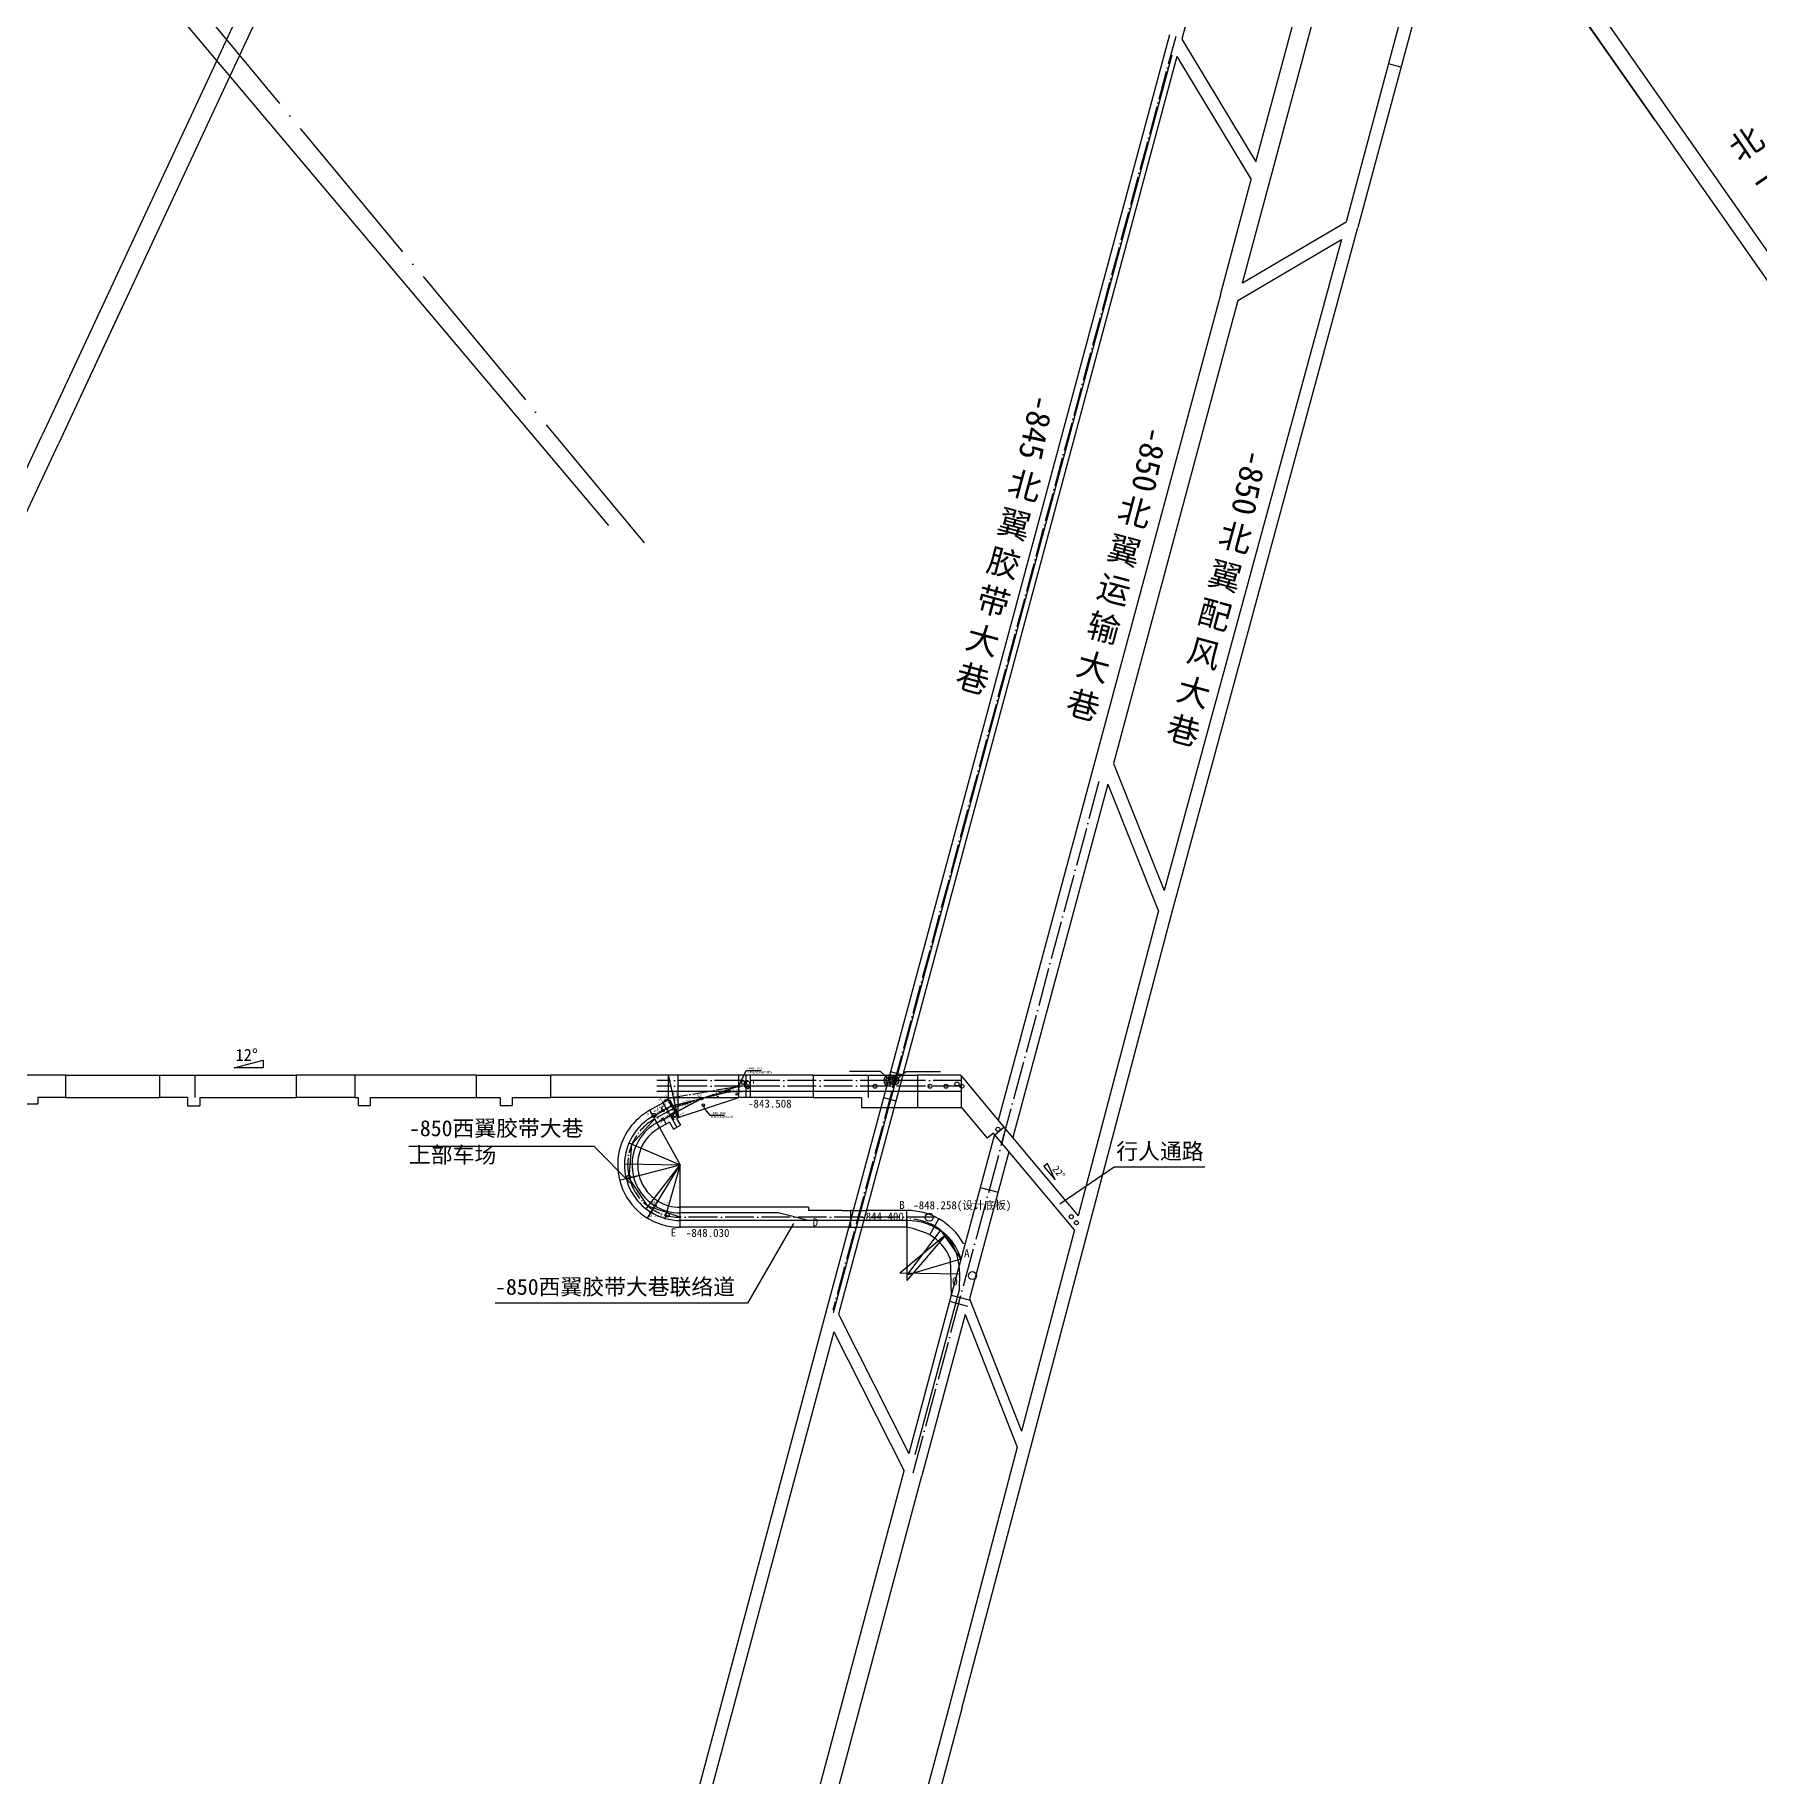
# Model space of a CAD drawing. Header units: millimetres. Extents: x 41513366 to 41522434, y 4590966 to 4600634.
# Drawn here: x 41519129.1 to 41519560.2, y 4596141.7 to 4596577 of the extents above; entities that cross this region are included whole.
import ezdxf

# ---------------------------------------------------------------- set-up
doc = ezdxf.new("R2010")
doc.units = ezdxf.units.MM
doc.header["$PDMODE"] = 35
doc.header["$PDSIZE"] = -5
for name, pattern in [('ACAD_ISO02W100', [15, 12, -3]), ('ACAD_ISO04W100', [30, 24, -3, 0, -3]), ('上盘交面线(2K)', [48, 40, -4, 0, -4])]:
    doc.linetypes.add(name, pattern=pattern)
doc.layers.get('0').update_dxf_attribs({"lineweight": 18})
doc.layers.get('Defpoints').update_dxf_attribs({"lineweight": 18})
for name, color, linetype, lineweight in [('12-1实见断层上盘交面线', 1, 'Continuous', 18), ('12-1实见断层下盘交面线', 1, 'Continuous', 18), ('12煤巷道', 7, 'Continuous', 18), ('12煤巷道名称', 7, 'Continuous', 18), ('2016年12煤进尺', 7, 'Continuous', 18), ('7煤巷道', 6, 'Continuous', 18), ('图纸改动标记', 2, 'Continuous', 18), ('岩巷', 30, 'Continuous', 18), ('岩巷巷道名称', 30, 'Continuous', 18), ('设计', 4, 'Continuous', 18)]:
    doc.layers.add(name, color=color, linetype=linetype, lineweight=lineweight)
doc.styles.add('仿宋_GB2312', font='')
doc.styles.add('图签仿宋', font='')
doc.styles.add('宋体5', font='')
doc.styles.add('正等线体', font='simhei.ttf')
doc.styles.get('仿宋_GB2312').set_extended_font_data('宋体')
doc.styles.get('图签仿宋').set_extended_font_data('宋体')
doc.styles.get('宋体5').set_extended_font_data('宋体')
doc.linetypes.add('下盘交面线(2K)', pattern='A,40,-4,[148,AAA.SHX,S=2.12164,R=0,X=0,Y=0],-4', length=48)
doc.dimstyles.new('测量用', dxfattribs={"dimtxt": 3, "dimasz": 2, "dimexe": 0, "dimexo": 0, "dimgap": 0.5, "dimtad": 1, "dimdec": 3, "dimzin": 0, "dimdsep": 46, "dimtxsty": '图签仿宋', "dimcen": 0.09, "dimdle": 4, "dimaunit": 1, "dimadec": 3, "dimazin": 2, "dimtfac": 1, "dimtdec": 3, "dimtix": 1, "dimtmove": 0, "dimatfit": 3, "dimfxl": 1, "dimtolj": 1, "dimarcsym": 1})

# ---------------------------------------------------------------- blocks, each defined once
blk = doc.blocks.new('*D82')
at = {"layer": '2016年12煤进尺', "color": 0, "linetype": 'Continuous', "lineweight": -2, "ltscale": 2}
for p, q in [((41519287.03, 4596308.57), (41519286.05, 4596310.33)), ((41519286.31, 4596310.47), (41519287.03, 4596310.87)), ((41519288.27, 4596309.27), (41519287.3, 4596311.02))]:
    blk.add_line(p, q, dxfattribs=at)
at = {"layer": '2016年12煤进尺', "color": 0, "ltscale": 2}
for points in [[(41519286.29, 4596310.52), (41519286.34, 4596310.43), (41519286.05, 4596310.33)], [(41519287.01, 4596310.92), (41519287.06, 4596310.83), (41519287.3, 4596311.02)]]:
    blk.add_solid(points, dxfattribs=at)
at = {"layer": 'Defpoints', "color": 0, "ltscale": 2}
for p in [(41519287.03, 4596308.57), (41519287.3, 4596311.02), (41519288.27, 4596309.27)]:
    blk.add_point(p, dxfattribs=at)
at = {"layer": '2016年12煤进尺', "color": 0, "lineweight": -3, "ltscale": 2, "insert": (41519286.55, 4596310.89), "char_height": 0.5, "attachment_point": 5, "rotation": 29.0842, "style": '图签仿宋'}
blk.add_mtext('\\A1;1.425', dxfattribs=at)
blk = doc.blocks.new('*D83')
at = {"layer": '2016年12煤进尺', "color": 0, "linetype": 'Continuous', "lineweight": -2, "ltscale": 2}
for p, q in [((41519283.64, 4596306.69), (41519283.64, 4596306.69)), ((41519283.91, 4596306.84), (41519285.9, 4596307.95)), ((41519286.17, 4596308.1), (41519286.17, 4596308.1))]:
    blk.add_line(p, q, dxfattribs=at)
at = {"layer": '2016年12煤进尺', "color": 0, "ltscale": 2}
for points in [[(41519283.88, 4596306.88), (41519283.93, 4596306.8), (41519283.64, 4596306.69)], [(41519285.88, 4596308), (41519285.93, 4596307.91), (41519286.17, 4596308.1)]]:
    blk.add_solid(points, dxfattribs=at)
at = {"layer": 'Defpoints', "color": 0, "ltscale": 2}
for p in [(41519283.64, 4596306.69), (41519286.17, 4596308.1), (41519286.17, 4596308.1)]:
    blk.add_point(p, dxfattribs=at)
at = {"layer": '2016年12煤进尺', "color": 0, "lineweight": -3, "ltscale": 2, "insert": (41519284.78, 4596307.61), "char_height": 0.5, "attachment_point": 5, "rotation": 29.0842, "style": '图签仿宋'}
blk.add_mtext('\\A1;2.886', dxfattribs=at)
blk = doc.blocks.new('*D84')
at = {"layer": '2016年12煤进尺', "color": 0, "linetype": 'Continuous', "lineweight": -2, "ltscale": 2}
for p, q in [((41519286.22, 4596305.96), (41519286.22, 4596305.96)), ((41519286.49, 4596306.1), (41519288.22, 4596307.07)), ((41519288.48, 4596307.21), (41519288.48, 4596307.21))]:
    blk.add_line(p, q, dxfattribs=at)
at = {"layer": '2016年12煤进尺', "color": 0, "ltscale": 2}
for points in [[(41519286.46, 4596306.14), (41519286.51, 4596306.06), (41519286.22, 4596305.96)], [(41519288.2, 4596307.11), (41519288.25, 4596307.02), (41519288.48, 4596307.21)]]:
    blk.add_solid(points, dxfattribs=at)
at = {"layer": 'Defpoints', "color": 0, "ltscale": 2}
for p in [(41519286.22, 4596305.96), (41519288.48, 4596307.21), (41519288.48, 4596307.21)]:
    blk.add_point(p, dxfattribs=at)
at = {"layer": '2016年12煤进尺', "color": 0, "lineweight": -3, "ltscale": 2, "insert": (41519286.97, 4596306.66), "char_height": 0.5, "attachment_point": 5, "rotation": 29.0842, "style": '图签仿宋'}
blk.add_mtext('\\A1;2.587', dxfattribs=at)
blk = doc.blocks.new('*D85')
at = {"layer": '2016年12煤进尺', "color": 0, "linetype": 'Continuous', "lineweight": -2, "ltscale": 2}
for p, q in [((41519286.17, 4596308.1), (41519285.71, 4596308.92)), ((41519285.97, 4596309.07), (41519286.3, 4596309.25)), ((41519287.03, 4596308.57), (41519286.57, 4596309.4))]:
    blk.add_line(p, q, dxfattribs=at)
at = {"layer": '2016年12煤进尺', "color": 0, "ltscale": 2}
for points in [[(41519285.95, 4596309.11), (41519285.99, 4596309.02), (41519285.71, 4596308.92)], [(41519286.28, 4596309.3), (41519286.33, 4596309.21), (41519286.57, 4596309.4)]]:
    blk.add_solid(points, dxfattribs=at)
at = {"layer": 'Defpoints', "color": 0, "ltscale": 2}
for p in [(41519286.57, 4596309.4), (41519287.03, 4596308.57), (41519286.17, 4596308.1)]:
    blk.add_point(p, dxfattribs=at)
at = {"layer": '2016年12煤进尺', "color": 0, "lineweight": -3, "ltscale": 2, "insert": (41519286.02, 4596309.38), "char_height": 0.5, "attachment_point": 5, "rotation": 29.0842, "style": '图签仿宋'}
blk.add_mtext('\\A1;0.983', dxfattribs=at)
blk = doc.blocks.new('*D86')
at = {"layer": '2016年12煤进尺', "color": 0, "linetype": 'Continuous', "lineweight": -2, "ltscale": 2}
for p, q in [((41519288.64, 4596306.31), (41519288.38, 4596306.17)), ((41519288.48, 4596307.21), (41519288.9, 4596306.46)), ((41519288.9, 4596306.46), (41519289.6, 4596306.85)), ((41519289.18, 4596307.6), (41519289.6, 4596306.85)), ((41519289.86, 4596306.99), (41519290.12, 4596307.14))]:
    blk.add_line(p, q, dxfattribs=at)
at = {"layer": '2016年12煤进尺', "color": 0, "ltscale": 2}
for points in [[(41519288.62, 4596306.36), (41519288.67, 4596306.27), (41519288.9, 4596306.46)], [(41519289.84, 4596307.04), (41519289.89, 4596306.95), (41519289.6, 4596306.85)]]:
    blk.add_solid(points, dxfattribs=at)
at = {"layer": 'Defpoints', "color": 0, "ltscale": 2}
for p in [(41519288.48, 4596307.21), (41519289.18, 4596307.6), (41519289.6, 4596306.85)]:
    blk.add_point(p, dxfattribs=at)
at = {"layer": '2016年12煤进尺', "color": 0, "lineweight": -3, "ltscale": 2, "insert": (41519289.13, 4596306.87), "char_height": 0.5, "attachment_point": 5, "rotation": 29.0842, "style": '图签仿宋'}
blk.add_mtext('\\A1;0.796', dxfattribs=at)
blk = doc.blocks.new('*D87')
at = {"layer": '2016年12煤进尺', "color": 0, "linetype": 'Continuous', "lineweight": -2, "ltscale": 2}
blk.add_line((41519289.94, 4596306.72), (41519289.94, 4596316.71), dxfattribs=at)
at = {"layer": '2016年12煤进尺', "color": 0, "ltscale": 2}
for points in [[(41519289.89, 4596316.71), (41519289.99, 4596316.71), (41519289.94, 4596317.01)], [(41519289.89, 4596306.72), (41519289.99, 4596306.72), (41519289.94, 4596306.42)]]:
    blk.add_solid(points, dxfattribs=at)
at = {"layer": 'Defpoints', "color": 0, "ltscale": 2}
for p in [(41519289.94, 4596317.01), (41519289.94, 4596317.01), (41519289.94, 4596306.42)]:
    blk.add_point(p, dxfattribs=at)
at = {"layer": '2016年12煤进尺', "color": 0, "lineweight": -3, "ltscale": 2, "insert": (41519289.69, 4596311.71), "char_height": 0.5, "attachment_point": 5, "rotation": 90, "style": '图签仿宋'}
blk.add_mtext('\\A1;10.589', dxfattribs=at)
blk = doc.blocks.new('*D88')
at = {"layer": '2016年12煤进尺', "color": 0, "linetype": 'Continuous', "lineweight": -2, "ltscale": 2}
for p, q in [((41519287.51, 4596317.01), (41519287.51, 4596317.01)), ((41519289.87, 4596306.71), (41519287.58, 4596316.72)), ((41519289.94, 4596306.42), (41519289.94, 4596306.42))]:
    blk.add_line(p, q, dxfattribs=at)
at = {"layer": '2016年12煤进尺', "color": 0, "ltscale": 2}
for points in [[(41519287.63, 4596316.73), (41519287.53, 4596316.71), (41519287.51, 4596317.01)], [(41519289.92, 4596306.72), (41519289.82, 4596306.7), (41519289.94, 4596306.42)]]:
    blk.add_solid(points, dxfattribs=at)
at = {"layer": 'Defpoints', "color": 0, "ltscale": 2}
for p in [(41519287.51, 4596317.01), (41519287.51, 4596317.01), (41519289.94, 4596306.42)]:
    blk.add_point(p, dxfattribs=at)
at = {"layer": '2016年12煤进尺', "color": 0, "lineweight": -3, "ltscale": 2, "insert": (41519288.97, 4596311.77), "char_height": 0.5, "attachment_point": 5, "rotation": 282.9274, "style": '图签仿宋'}
blk.add_mtext('\\A1;10.864', dxfattribs=at)
blk = doc.blocks.new('*D89')
at = {"layer": '2016年12煤进尺', "color": 0, "linetype": 'Continuous', "lineweight": -2, "ltscale": 2}
for p, q in [((41519288.27, 4596309.27), (41519288.27, 4596309.27)), ((41519288.56, 4596309.34), (41519295.47, 4596311.07))]:
    blk.add_line(p, q, dxfattribs=at)
at = {"layer": '2016年12煤进尺', "color": 0, "ltscale": 2}
for points in [[(41519288.55, 4596309.39), (41519288.57, 4596309.29), (41519288.27, 4596309.27)], [(41519295.46, 4596311.11), (41519295.48, 4596311.02), (41519295.76, 4596311.14)]]:
    blk.add_solid(points, dxfattribs=at)
at = {"layer": 'Defpoints', "color": 0, "ltscale": 2}
for p in [(41519288.27, 4596309.27), (41519295.76, 4596311.14), (41519295.76, 4596311.14)]:
    blk.add_point(p, dxfattribs=at)
at = {"layer": '2016年12煤进尺', "color": 0, "lineweight": -3, "ltscale": 2, "insert": (41519291.96, 4596310.45), "char_height": 0.5, "attachment_point": 5, "rotation": 14.0206, "style": '图签仿宋'}
blk.add_mtext('\\A1;7.722', dxfattribs=at)
blk = doc.blocks.new('*D90')
at = {"layer": '2016年12煤进尺', "color": 0, "linetype": 'Continuous', "lineweight": -2, "ltscale": 2}
for p, q in [((41519289.44, 4596307.74), (41519295.5, 4596311)), ((41519295.76, 4596311.14), (41519295.76, 4596311.14)), ((41519289.18, 4596307.6), (41519289.18, 4596307.6))]:
    blk.add_line(p, q, dxfattribs=at)
at = {"layer": '2016年12煤进尺', "color": 0, "ltscale": 2}
for points in [[(41519295.47, 4596311.04), (41519295.52, 4596310.95), (41519295.76, 4596311.14)], [(41519289.42, 4596307.79), (41519289.47, 4596307.7), (41519289.18, 4596307.6)]]:
    blk.add_solid(points, dxfattribs=at)
at = {"layer": 'Defpoints', "color": 0, "ltscale": 2}
for p in [(41519295.76, 4596311.14), (41519295.76, 4596311.14), (41519289.18, 4596307.6)]:
    blk.add_point(p, dxfattribs=at)
at = {"layer": '2016年12煤进尺', "color": 0, "lineweight": -3, "ltscale": 2, "insert": (41519292.35, 4596309.59), "char_height": 0.5, "attachment_point": 5, "rotation": 28.2648, "style": '图签仿宋'}
blk.add_mtext('\\A1;7.473', dxfattribs=at)
blk = doc.blocks.new('*D91')
at = {"layer": '2016年12煤进尺', "color": 0, "linetype": 'Continuous', "lineweight": -2, "ltscale": 2}
for p, q in [((41519296.05, 4596311.21), (41519302.4, 4596312.83)), ((41519302.69, 4596312.91), (41519302.69, 4596312.91)), ((41519295.76, 4596311.14), (41519295.76, 4596311.14))]:
    blk.add_line(p, q, dxfattribs=at)
at = {"layer": '2016年12煤进尺', "color": 0, "ltscale": 2}
for points in [[(41519302.39, 4596312.88), (41519302.41, 4596312.79), (41519302.69, 4596312.91)], [(41519296.04, 4596311.26), (41519296.07, 4596311.16), (41519295.76, 4596311.14)]]:
    blk.add_solid(points, dxfattribs=at)
at = {"layer": 'Defpoints', "color": 0, "ltscale": 2}
for p in [(41519302.69, 4596312.91), (41519302.69, 4596312.91), (41519295.76, 4596311.14)]:
    blk.add_point(p, dxfattribs=at)
at = {"layer": '2016年12煤进尺', "color": 0, "lineweight": -3, "ltscale": 2, "insert": (41519299.16, 4596312.27), "char_height": 0.5, "attachment_point": 5, "rotation": 14.3369, "style": '图签仿宋'}
blk.add_mtext('\\A1;7.150', dxfattribs=at)
blk = doc.blocks.new('*D92')
at = {"layer": '2016年12煤进尺', "color": 0, "linetype": 'Continuous', "lineweight": -2, "ltscale": 2}
blk.add_line((41519302.99, 4596312.909), (41519305.97, 4596312.909), dxfattribs=at)
at = {"layer": '2016年12煤进尺', "color": 0, "ltscale": 2}
for points in [[(41519302.99, 4596312.959), (41519302.99, 4596312.859), (41519302.69, 4596312.909)], [(41519305.97, 4596312.959), (41519305.97, 4596312.859), (41519306.27, 4596312.909)]]:
    blk.add_solid(points, dxfattribs=at)
at = {"layer": 'Defpoints', "color": 0, "ltscale": 2}
for p in [(41519302.69, 4596312.909), (41519306.27, 4596312.909), (41519306.27, 4596312.909)]:
    blk.add_point(p, dxfattribs=at)
at = {"layer": '2016年12煤进尺', "color": 0, "lineweight": -3, "ltscale": 2, "insert": (41519304.48, 4596313.159), "char_height": 0.5, "attachment_point": 5, "style": '图签仿宋'}
blk.add_mtext('\\A1;3.580', dxfattribs=at)
blk = doc.blocks.new('*D93')
at = {"layer": '2016年12煤进尺', "color": 0, "linetype": 'Continuous', "lineweight": -2, "ltscale": 2}
for p, q in [((41519284.57, 4596305.03), (41519284.57, 4596305.03)), ((41519285.96, 4596305.81), (41519284.83, 4596305.18)), ((41519286.22, 4596305.96), (41519286.22, 4596305.96))]:
    blk.add_line(p, q, dxfattribs=at)
at = {"layer": '2016年12煤进尺', "color": 0, "ltscale": 2}
for points in [[(41519284.81, 4596305.22), (41519284.85, 4596305.14), (41519284.57, 4596305.03)], [(41519285.94, 4596305.85), (41519285.99, 4596305.77), (41519286.22, 4596305.96)]]:
    blk.add_solid(points, dxfattribs=at)
at = {"layer": 'Defpoints', "color": 0, "ltscale": 2}
for p in [(41519284.57, 4596305.03), (41519284.57, 4596305.03), (41519286.22, 4596305.96)]:
    blk.add_point(p, dxfattribs=at)
at = {"layer": '2016年12煤进尺', "color": 0, "lineweight": -3, "ltscale": 2, "insert": (41519285.27, 4596305.71), "char_height": 0.5, "attachment_point": 5, "rotation": 29.0842, "style": '图签仿宋'}
blk.add_mtext('\\A1;1.895', dxfattribs=at)

msp = doc.modelspace()

# ---------------------------------------------------------------- hatches: boundary and pattern name
at = {"layer": '2016年12煤进尺', "lineweight": -3, "ltscale": 2}
h = msp.add_hatch(color=256, dxfattribs=at)
edge = h.paths.add_edge_path(flags=0)
edge.add_arc((41519306.27, 4596315.109), 0.5, 270, 360)
edge.add_arc((41519306.27, 4596315.109), 0.5, 359.999999, 450)
edge.add_line((41519306.27, 4596315.609), (41519306.27, 4596314.609))

# ---------------------------------------------------------------- linework, layer by layer
at = {"color": 3, "lineweight": -3}
for centre in [(41519369.877, 4596303.448), (41519388.214, 4596281.594)]:
    msp.add_circle(centre, 0.5, dxfattribs=at)
at = {"layer": '12-1实见断层上盘交面线', "linetype": '上盘交面线(2K)', "lineweight": -3}
msp.add_lwpolyline([(41519011.16, 4596775.6795), (41519281.4026, 4596450.0377)], dxfattribs=at)
at = {"layer": '12-1实见断层下盘交面线', "linetype": '下盘交面线(2K)', "lineweight": -3}
msp.add_lwpolyline([(41519007.2602, 4596768.9491), (41519272.4756, 4596454.4034)], dxfattribs=at)
at = {"layer": '12煤巷道', "color": 7, "lineweight": -3}
msp.add_line((41519534.2051, 4596555.5857), (41519491.2115, 4596616.9868), dxfattribs=at)
for points in [[(41519489.5614, 4596619.3435), (41519624.9016, 4596426.0576)], [(41519494.6385, 4596619.3864), (41519628.3386, 4596428.4642)]]:
    msp.add_lwpolyline(points, dxfattribs=at)
at = {"layer": '2016年12煤进尺', "lineweight": -3, "ltscale": 2}
for p, q in [((41519470.6302, 4596568.9165), (41519467.492, 4596569.7568)), ((41519278.3591, 4596299.7049), (41519284.0334, 4596305.9948)), ((41519283.6443, 4596306.6943), (41519286.1664, 4596308.0972)), ((41519277.7207, 4596291.2577), (41519278.3591, 4596299.7049)), ((41519282.3848, 4596284.186), (41519277.7207, 4596291.2577)), ((41519290.401, 4596281.447), (41519282.3848, 4596284.186)), ((41519290.401, 4596278.947), (41519290.401, 4596283.947)), ((41519361.6718, 4596274.8481), (41519358.2067, 4596261.9671))]:
    msp.add_line(p, q, dxfattribs=at)
at = {"layer": '2016年12煤进尺', "color": 20, "lineweight": -3, "ltscale": 2}
msp.add_line((41519342.888, 4596314.109), (41519342.888, 4596317.109), dxfattribs=at)
at = {"layer": '2016年12煤进尺', "color": 2, "lineweight": -3, "ltscale": 2}
for p, q in [((41519346.1025, 4596317.009), (41519343.0124, 4596317.8409)), ((41519289.9404, 4596306.4202), (41519287.5099, 4596317.009)), ((41519289.9404, 4596306.4202), (41519289.9404, 4596317.009)), ((41519341.2808, 4596311.409), (41519344.3709, 4596310.5771)), ((41519288.1745, 4596307.04), (41519288.855, 4596305.8165)), ((41519276.9463, 4596291.0568), (41519290.401, 4596294.547)), ((41519365.4566, 4596288.9175), (41519369.8987, 4596287.7226)), ((41519347.12, 4596280.647), (41519347.12, 4596265.647)), ((41519356.8827, 4596277.0378), (41519345.3212, 4596267.481)), ((41519356.8811, 4596277.0365), (41519347.12, 4596265.647)), ((41519360.3188, 4596267.2138), (41519345.3212, 4596267.481)), ((41519357.7973, 4596260.4452), (41519362.2394, 4596259.2502))]:
    msp.add_line(p, q, dxfattribs=at)
at = {"layer": '2016年12煤进尺', "color": 4, "lineweight": -3, "ltscale": 2}
for p, q in [((41519360.848, 4596312.909), (41519284.595, 4596312.909)), ((41519302.69, 4596312.909), (41519295.7627, 4596311.1385)), ((41519305.07, 4596314.2099), (41519305.0645, 4596314.2081)), ((41519287.0254, 4596308.575), (41519286.1664, 4596308.0972)), ((41519288.2708, 4596309.2677), (41519287.0254, 4596308.575)), ((41519288.2708, 4596309.2677), (41519295.7627, 4596311.1385)), ((41519289.1804, 4596307.5995), (41519295.7627, 4596311.1385)), ((41519284.5679, 4596305.0339), (41519286.2239, 4596305.955)), ((41519286.2239, 4596305.955), (41519288.4847, 4596307.2126)), ((41519288.4847, 4596307.2126), (41519289.1804, 4596307.5995)), ((41519322.542, 4596280.647), (41519314.942, 4596282.547)), ((41519333.6723, 4596283.147), (41519336.9863, 4596283.147)), ((41519332.5416, 4596278.947), (41519335.8556, 4596278.947)), ((41519360.254, 4596263.5744), (41519360.3188, 4596267.2138)), ((41519358.2067, 4596261.9671), (41519362.6488, 4596260.7721))]:
    msp.add_line(p, q, dxfattribs=at)
at = {"layer": '2016年12煤进尺', "color": 30, "lineweight": -3, "ltscale": 2}
for p, q in [((41519287.5099, 4596311.409), (41519287.5099, 4596317.009)), ((41519349.753, 4596317.009), (41519349.753, 4596308.909)), ((41519360.7263, 4596308.9088), (41519360.7263, 4596316.6877))]:
    msp.add_line(p, q, dxfattribs=at)
at = {"layer": '2016年12煤进尺', "color": 0, "lineweight": -3, "ltscale": 2}
for p, q in [((41519305.07, 4596311.409), (41519305.07, 4596317.009)), ((41519308.004, 4596311.409), (41519308.004, 4596317.009)), ((41519287.5099, 4596311.409), (41519305.07, 4596311.409)), ((41519287.5099, 4596310.7898), (41519289.9404, 4596306.4202)), ((41519286.2239, 4596305.955), (41519286.9045, 4596304.7316)), ((41519371.8636, 4596303.8807), (41519370.7227, 4596299.6397)), ((41519280.1406, 4596291.8854), (41519275.3008, 4596290.63))]:
    msp.add_line(p, q, dxfattribs=at)
at = {"layer": '2016年12煤进尺', "color": 6, "lineweight": -3, "ltscale": 2}
for p, q in [((41519344.012, 4596314.509), (41519344.012, 4596316.709)), ((41519277.6238, 4596300.0199), (41519290.401, 4596294.547)), ((41519281.8952, 4596283.5533), (41519290.401, 4596294.547)), ((41519355.5464, 4596278.2522), (41519360.632, 4596270.976))]:
    msp.add_line(p, q, dxfattribs=at)
at = {"layer": '2016年12煤进尺', "color": 3, "lineweight": -3, "ltscale": 2}
for p, q in [((41519287.0254, 4596308.575), (41519289.6017, 4596303.9433)), ((41519283.6443, 4596306.6943), (41519290.401, 4596294.547)), ((41519276.504, 4596294.8358), (41519290.401, 4596294.547)), ((41519282.2581, 4596281.2409), (41519290.401, 4596294.547)), ((41519290.401, 4596294.547), (41519286.632, 4596281.1677)), ((41519290.401, 4596282.547), (41519290.401, 4596294.547)), ((41519347.12, 4596278.947), (41519347.12, 4596283.147))]:
    msp.add_line(p, q, dxfattribs=at)
at = {"layer": '2016年12煤进尺', "color": 1, "lineweight": -3, "ltscale": 2}
for p, q in [((41519296.207, 4596309.47), (41519296.4995, 4596308.583)), ((41519347.12, 4596281.047), (41519347.12, 4596266.947)), ((41519355.5464, 4596278.2522), (41519347.12, 4596266.947)), ((41519360.6322, 4596270.9756), (41519347.12, 4596266.947))]:
    msp.add_line(p, q, dxfattribs=at)
at = {"layer": '2016年12煤进尺', "color": 30, "lineweight": -3, "ltscale": 2}
for points in [[(41519178.9084, 4596318.7666), (41519186.217, 4596320.6783), (41519186.217, 4596318.7666)], [(41519384.1616, 4596290.7833), (41519382.2215, 4596294.8798), (41519381.3429, 4596294.1425)]]:
    msp.add_lwpolyline(points, close=True, dxfattribs=at)
at = {"layer": '2016年12煤进尺', "color": 1, "lineweight": -3, "ltscale": 2}
for points in [[(41519305.07, 4596314.209), (41519306.9375, 4596318.1704), (41519310.6545, 4596318.1704)], [(41519296.4995, 4596308.583), (41519297.8693, 4596306.9758), (41519301.5066, 4596306.9758)]]:
    msp.add_lwpolyline(points, dxfattribs=at)
at = {"layer": '2016年12煤进尺', "color": 3, "lineweight": -3, "ltscale": 2}
for points in [[(41519342.888, 4596315.609), (41519340.512, 4596317.8525), (41519332.779, 4596317.8525)], [(41519344.012, 4596315.609), (41519346.9147, 4596317.8525), (41519355.5134, 4596317.8525)]]:
    msp.add_lwpolyline(points, dxfattribs=at)
for points in [[(41519299.9495, 4596311.6653), (41519299.3718, 4596311.3096), (41519299.9986, 4596311.4589)], [(41519304.9234, 4596312.389), (41519304.279, 4596312.1769), (41519304.9234, 4596312.1769)]]:
    msp.add_lwpolyline(points, close=True, dxfattribs=at)
at = {"layer": '2016年12煤进尺', "color": 30, "lineweight": -3, "ltscale": 2}
for points in [[(41519277.9844, 4596289.9685), (41519268.9491, 4596299.1464), (41519222.6301, 4596299.1464)], [(41519385.3857, 4596284.8227), (41519398.965, 4596294.0739), (41519421.5771, 4596294.0739)], [(41519318.7468, 4596279.8955), (41519307.2644, 4596259.9931), (41519244.1623, 4596259.9931)]]:
    msp.add_lwpolyline(points, dxfattribs=at)
at = {"layer": '2016年12煤进尺', "color": 20, "lineweight": -3, "ltscale": 2}
for radius in [1.5, 1]:
    msp.add_circle((41519342.888, 4596315.609), radius, dxfattribs=at)
at = {"layer": '2016年12煤进尺', "color": 3, "lineweight": -3, "ltscale": 2}
for centre in [(41519302.69, 4596312.909), (41519286.1664, 4596308.0972), (41519287.0254, 4596308.575), (41519288.2708, 4596309.2677), (41519295.7627, 4596311.1385), (41519283.6443, 4596306.6943), (41519286.2239, 4596305.955), (41519288.4847, 4596307.2126), (41519289.1804, 4596307.5995), (41519283.1455, 4596282.6909), (41519284.1372, 4596284.3115)]:
    msp.add_circle(centre, 0.3, dxfattribs=at)
at = {"layer": '2016年12煤进尺', "color": 1, "lineweight": -3, "ltscale": 2}
for centre in [(41519305.07, 4596314.209), (41519296.207, 4596309.47)]:
    msp.add_circle(centre, 0.3, dxfattribs=at)
at = {"layer": '2016年12煤进尺', "color": 0, "lineweight": -3, "ltscale": 2}
msp.add_circle((41519306.27, 4596315.109), 0.5, dxfattribs=at)
at = {"layer": '2016年12煤进尺', "color": 6, "lineweight": -3, "ltscale": 2}
for radius in [1.1, 0.6]:
    msp.add_circle((41519344.012, 4596315.609), radius, dxfattribs=at)
at = {"layer": '2016年12煤进尺', "color": 4, "lineweight": -3, "ltscale": 2}
for centre, radius, start, end in [((41519290.401, 4596294.547), 13.9, 119.084167, 238.534722), ((41519290.401, 4596294.547), 12, 119.084167, 238.534722), ((41519290.401, 4596294.547), 13.9, 238.534722, 270), ((41519290.401, 4596294.547), 12, 238.534722, 270), ((41519347.12, 4596265.647), 15, 49.4025, 90), ((41519345.3212, 4596267.481), 15, 358.979519, 39.577574)]:
    msp.add_arc(centre, radius, start, end, dxfattribs=at)
at = {"layer": '7煤巷道', "lineweight": -3}
for p, q in [((41519209.3669, 4596645.2315), (41519130.8098, 4596476.7652)), ((41519213.5359, 4596643.2874), (41519134.9788, 4596474.8211)), ((41519147.0662, 4596511.6272), (41519130.8098, 4596476.7652)), ((41519151.2352, 4596509.6831), (41519134.9788, 4596474.8211)), ((41519080.5952, 4596369.0795), (41519130.8098, 4596476.7652)), ((41519084.7642, 4596367.1355), (41519134.9788, 4596474.8211))]:
    msp.add_line(p, q, dxfattribs=at)
at = {"layer": '图纸改动标记', "color": 30, "lineweight": -3, "ltscale": 0.3}
for p, q in [((41519136.809, 4596317.009), (41519108.441, 4596317.009)), ((41519136.809, 4596317.009), (41519160.288, 4596317.009)), ((41519160.288, 4596317.009), (41519169.088, 4596317.009)), ((41519169.088, 4596317.009), (41519194.52, 4596317.009)), ((41519209.192, 4596317.009), (41519194.52, 4596317.009)), ((41519239.515, 4596317.009), (41519209.192, 4596317.009)), ((41519239.515, 4596317.009), (41519258.1, 4596317.009)), ((41519287.5099, 4596317.009), (41519258.1, 4596317.009)), ((41519305.07, 4596317.009), (41519287.5099, 4596317.009)), ((41519323.702, 4596317.009), (41519305.07, 4596317.009)), ((41519323.702, 4596317.009), (41519349.753, 4596317.009)), ((41519360.4567, 4596317.009), (41519349.753, 4596317.009)), ((41519360.7263, 4596316.6877), (41519360.4567, 4596317.009)), ((41519360.7263, 4596316.6877), (41519371.366, 4596304.0069)), ((41519136.809, 4596311.409), (41519129.822, 4596311.4088)), ((41519136.809, 4596311.409), (41519160.288, 4596311.409)), ((41519167.248, 4596311.409), (41519160.288, 4596311.409)), ((41519170.348, 4596311.409), (41519194.52, 4596311.409)), ((41519209.192, 4596311.409), (41519194.52, 4596311.409)), ((41519209.192, 4596311.409), (41519209.897, 4596311.409)), ((41519212.897, 4596311.409), (41519239.515, 4596311.409)), ((41519239.515, 4596311.409), (41519245.405, 4596311.409)), ((41519248.405, 4596311.409), (41519258.1, 4596311.409)), ((41519287.5099, 4596311.409), (41519258.1, 4596311.409)), ((41519290.1925, 4596306.5034), (41519305.07, 4596311.409)), ((41519323.702, 4596311.409), (41519305.07, 4596311.409)), ((41519323.702, 4596311.409), (41519335.725, 4596311.409)), ((41519335.725, 4596311.409), (41519335.725, 4596308.909)), ((41519335.725, 4596308.909), (41519360.725, 4596308.909)), ((41519360.7263, 4596308.9088), (41519367.1957, 4596301.1983)), ((41519287.7556, 4596305.205), (41519288.7278, 4596303.4572)), ((41519288.7278, 4596303.4572), (41519290.4756, 4596304.4294)), ((41519289.5035, 4596306.1772), (41519290.4756, 4596304.4294)), ((41519371.366, 4596304.0069), (41519389.9673, 4596281.838)), ((41519368.7278, 4596302.4838), (41519367.1957, 4596301.1983)), ((41519369.0678, 4596302.0786), (41519368.7279, 4596302.4838)), ((41519389.0317, 4596278.2859), (41519369.0678, 4596302.0786)), ((41519362.7269, 4596261.0624), (41519375.7866, 4596228.001)), ((41519361.6618, 4596257.1032), (41519374.6903, 4596223.9465))]:
    msp.add_line(p, q, dxfattribs=at)
at = {"layer": '图纸改动标记', "color": 3, "linetype": 'ACAD_ISO02W100', "lineweight": -3, "ltscale": 0.3}
msp.add_line((41519368.7279, 4596302.4838), (41519368.7278, 4596302.4838), dxfattribs=at)
at = {"layer": '岩巷', "lineweight": -3}
for p, q in [((41519434.3742, 4596545.2496), (41519461.1736, 4596645.3079)), ((41519431.2751, 4596633.6827), (41519415.8063, 4596575.9228)), ((41519481.4111, 4596621.7437), (41519456.9346, 4596530.3256)), ((41519484.0383, 4596618.7598), (41519459.8565, 4596528.8659)), ((41519412.7911, 4596577.0338), (41519327.0781, 4596258.6528)), ((41519412.7911, 4596577.0338), (41519327.0781, 4596258.6528)), ((41519415.8069, 4596575.9218), (41519434.3742, 4596545.2496)), ((41519414.6359, 4596571.5768), (41519330.0059, 4596257.2181)), ((41519414.6359, 4596571.5768), (41519433.2071, 4596540.898)), ((41519425.4855, 4596512.0665), (41519433.2076, 4596540.8973)), ((41519413.0683, 4596356.5851), (41519459.8565, 4596528.8659)), ((41519413.0683, 4596356.5851), (41519459.8565, 4596528.8659)), ((41519431.0529, 4596515.0548), (41519456.9346, 4596530.3256)), ((41519455.7332, 4596525.9013), (41519411.4193, 4596363.0915)), ((41519455.7332, 4596525.9013), (41519411.4193, 4596363.0915)), ((41519429.8648, 4596510.6383), (41519455.7332, 4596525.9013)), ((41519425.4867, 4596512.0709), (41519369.965, 4596305.6767)), ((41519398.7308, 4596394.9021), (41519411.4193, 4596363.0915)), ((41519397.3432, 4596389.7437), (41519410.0219, 4596357.9576)), ((41519360.8259, 4596158.6398), (41519413.0683, 4596356.5851)), ((41519409.8808, 4596357.4392), (41519389.9673, 4596281.838)), ((41519410.0219, 4596357.9576), (41519409.8808, 4596357.4392)), ((41519410.0219, 4596357.9576), (41519409.8808, 4596357.4392)), ((41519136.809, 4596311.408), (41519136.809, 4596317.009)), ((41519160.288, 4596317.009), (41519160.288, 4596311.409)), ((41519169.088, 4596317.009), (41519169.088, 4596311.409)), ((41519194.52, 4596311.409), (41519194.52, 4596317.009)), ((41519209.192, 4596311.409), (41519209.192, 4596317.009)), ((41519239.515, 4596311.409), (41519239.515, 4596317.009)), ((41519258.1, 4596311.409), (41519258.1, 4596317.009)), ((41519306.832, 4596317.009), (41519306.832, 4596311.409)), ((41519323.702, 4596317.009), (41519323.702, 4596311.409)), ((41519337.396, 4596317.009), (41519337.396, 4596311.409)), ((41519167.248, 4596311.409), (41519167.248, 4596309.309)), ((41519167.248, 4596311.409), (41519167.248, 4596309.309)), ((41519167.248, 4596309.309), (41519170.348, 4596309.309)), ((41519167.248, 4596309.309), (41519170.348, 4596309.309)), ((41519170.348, 4596311.409), (41519170.348, 4596309.309)), ((41519170.348, 4596311.409), (41519170.348, 4596309.309)), ((41519209.897, 4596311.409), (41519209.897, 4596309.409)), ((41519209.897, 4596309.409), (41519212.897, 4596309.409)), ((41519212.897, 4596311.409), (41519212.897, 4596309.409)), ((41519245.405, 4596311.409), (41519245.405, 4596309.409)), ((41519245.405, 4596309.409), (41519248.405, 4596309.409)), ((41519248.405, 4596311.409), (41519248.405, 4596309.409)), ((41519287.5099, 4596310.7898), (41519282.8179, 4596308.1799)), ((41519287.5099, 4596310.7898), (41519287.5099, 4596311.409)), ((41519287.7378, 4596310.9165), (41519290.1912, 4596306.5056)), ((41519285.2484, 4596303.8104), (41519282.8179, 4596308.1799)), ((41519287.7556, 4596305.205), (41519285.2484, 4596303.8104)), ((41519289.9404, 4596306.4202), (41519289.5035, 4596306.1772)), ((41519289.9404, 4596306.4202), (41519290.1925, 4596306.5034)), ((41519369.0679, 4596302.0786), (41519371.3661, 4596304.007)), ((41519369.0142, 4596302.1425), (41519361.6718, 4596274.8481)), ((41519309.107, 4596283.947), (41519290.401, 4596283.947)), ((41519322.542, 4596283.947), (41519309.107, 4596283.947)), ((41519322.542, 4596283.947), (41519322.542, 4596283.147)), ((41519330.9639, 4596283.147), (41519322.542, 4596283.147)), ((41519330.9639, 4596283.147), (41519333.1069, 4596283.147)), ((41519333.6723, 4596283.147), (41519333.1069, 4596283.147)), ((41519333.1069, 4596278.947), (41519333.1069, 4596283.147)), ((41519347.12, 4596283.147), (41519336.9863, 4596283.147)), ((41519309.107, 4596278.947), (41519290.401, 4596278.947)), ((41519322.542, 4596278.947), (41519309.107, 4596278.947)), ((41519330.9639, 4596278.947), (41519322.542, 4596278.947)), ((41519332.5416, 4596278.947), (41519330.9639, 4596278.947)), ((41519347.12, 4596278.947), (41519335.8556, 4596278.947)), ((41519352.858, 4596277.0289), (41519355.1331, 4596281.0264)), ((41519389.0317, 4596278.2859), (41519375.7866, 4596228.001)), ((41519361.1895, 4596274.9779), (41519361.6718, 4596274.8481)), ((41519357.9445, 4596271.1172), (41519358.2067, 4596261.9671)), ((41519358.2067, 4596261.9671), (41519347.5714, 4596222.4317)), ((41519327.0781, 4596258.6528), (41519273.2411, 4596057.2658)), ((41519327.0781, 4596258.6528), (41519273.2411, 4596057.2658)), ((41519327.0781, 4596258.6528), (41519327.0781, 4596258.6528)), ((41519330.0059, 4596257.2181), (41519347.5714, 4596222.4317)), ((41519330.1695, 4596257.8264), (41519330.1534, 4596257.7662)), ((41519328.8349, 4596252.834), (41519276.3325, 4596056.4394)), ((41519328.8349, 4596252.834), (41519346.3953, 4596218.0578)), ((41519374.7168, 4596223.9395), (41519357.7349, 4596159.468)), ((41519317.4664, 4596109.8829), (41519346.3949, 4596218.0586)), ((41519357.7349, 4596159.468), (41519312.2539, 4595988.1733)), ((41519360.8259, 4596158.6398), (41519315.1117, 4595986.4671))]:
    msp.add_line(p, q, dxfattribs=at)
at = {"layer": '岩巷', "color": 5, "lineweight": -3}
for p, q in [((41519431.0471, 4596515.0514), (41519464.8316, 4596641.1872)), ((41519429.8648, 4596510.6383), (41519398.7308, 4596394.9021)), ((41519397.3432, 4596389.7437), (41519373.572, 4596301.3778)), ((41519372.6213, 4596297.8436), (41519362.7269, 4596261.0624)), ((41519361.6618, 4596257.1032), (41519350.8138, 4596216.7772)), ((41519286.4061, 4595975.9289), (41519350.8138, 4596216.7772))]:
    msp.add_line(p, q, dxfattribs=at)
at = {"layer": '岩巷', "color": 4, "lineweight": -3}
msp.add_line((41519413.313, 4596571.933), (41519328.683, 4596257.5742), dxfattribs=at)
at = {"layer": '岩巷', "color": 30, "lineweight": -3}
for p in [(41519126.622, 4596309.809), (41519129.822, 4596311.409)]:
    msp.add_line(p, (41519129.822, 4596309.809), dxfattribs=at)
at = {"layer": '岩巷', "color": 0, "lineweight": -3}
msp.add_line((41519328.8349, 4596252.834), (41519276.3325, 4596056.4394), dxfattribs=at)
at = {"layer": '岩巷', "lineweight": -3}
for centre, radius in [((41519307.093, 4596314.215), 0.5), ((41519359.632, 4596314.773), 0.5), ((41519283.9, 4596306.894), 0.5), ((41519277.595, 4596291.477), 0.5), ((41519287.191, 4596282.044), 0.5), ((41519352.703, 4596281.445), 1), ((41519363.48, 4596266.866), 1)]:
    msp.add_circle(centre, radius, dxfattribs=at)
at = {"layer": '岩巷', "color": 3, "lineweight": -3}
for centre in [(41519339.14, 4596314.209), (41519342.888, 4596315.609), (41519344.012, 4596315.609), (41519352.888, 4596314.209), (41519356.888, 4596314.209), (41519360.848, 4596314.209), (41519389.5, 4596280.062)]:
    msp.add_circle(centre, 0.5, dxfattribs=at)
at = {"layer": '岩巷', "lineweight": -3}
for centre, radius, start, end in [((41519290.3867, 4596294.5631), 15.5789, 119.067054, 170.267753), ((41519290.401, 4596294.547), 10.6, 119.084167, 170.204324), ((41519290.401, 4596294.547), 15.6, 170.218184, 235.811095), ((41519290.401, 4596294.547), 10.6, 170.204324, 235.811095), ((41519290.401, 4596294.547), 10.6, 235.811096, 238.534721), ((41519290.401, 4596294.547), 10.6, 238.534722, 270), ((41519347.1212, 4596266.9488), 16.1982, 60.35487, 90.004979), ((41519290.401, 4596294.547), 15.6, 235.811095, 270), ((41519342.6067, 4596255.9042), 23.4807, 64.113952, 78.918023), ((41519347.1212, 4596266.9488), 16.1982, 29.714505, 60.354871), ((41519347.1212, 4596266.9488), 11.5982, 21.063583, 60.35512)]:
    msp.add_arc(centre, radius, start, end, dxfattribs=at)
at = {"layer": '设计', "color": 1, "linetype": 'ACAD_ISO04W100', "lineweight": -3, "ltscale": 0.3}
for p, q in [((41519414.3361, 4596576.6179), (41519328.6231, 4596258.2369)), ((41519360.848, 4596314.209), (41519284.595, 4596314.209)), ((41519354.3451, 4596281.447), (41519290.401, 4596281.447))]:
    msp.add_line(p, q, dxfattribs=at)
at = {"layer": '设计', "color": 3, "linetype": 'ACAD_ISO04W100', "lineweight": -3, "ltscale": 0.4}
msp.add_line((41519395.1222, 4596390.3412), (41519348.5927, 4596217.3746), dxfattribs=at)
at = {"layer": '设计', "color": 2, "linetype": 'ACAD_ISO04W100', "lineweight": -3, "ltscale": 0.3}
msp.add_line((41519360.848, 4596315.609), (41519284.595, 4596315.609), dxfattribs=at)
at = {"layer": '设计', "color": 2, "linetype": 'ACAD_ISO04W100', "lineweight": -3, "ltscale": 0.2}
for p, q in [((41519287.5099, 4596311.2195), (41519305.07, 4596314.209)), ((41519288.6239, 4596308.787), (41519305.07, 4596314.2099))]:
    msp.add_line(p, q, dxfattribs=at)
at = {"layer": '设计', "color": 1, "linetype": 'ACAD_ISO04W100', "lineweight": -3, "ltscale": 0.2}
msp.add_line((41519288.7252, 4596308.605), (41519284.0332, 4596305.9952), dxfattribs=at)
at = {"layer": '设计', "color": 4, "lineweight": -3, "ltscale": 0.3}
for p, q in [((41519314.942, 4596282.547), (41519290.401, 4596282.547)), ((41519347.12, 4596280.647), (41519290.401, 4596280.647))]:
    msp.add_line(p, q, dxfattribs=at)
at = {"layer": '设计', "color": 4, "lineweight": -3, "ltscale": 0.4}
msp.add_line((41519360.2541, 4596263.5744), (41519349.0773, 4596222.0262), dxfattribs=at)
at = {"layer": '设计', "color": 1, "linetype": 'ACAD_ISO04W100', "lineweight": -3, "ltscale": 0.2}
msp.add_arc((41519290.401, 4596294.547), 13.1, 119.084167, 270, dxfattribs=at)
at = {"layer": '设计', "color": 1, "linetype": 'ACAD_ISO04W100', "lineweight": -3, "ltscale": 0.3}
msp.add_arc((41519347.1201, 4596266.9473), 14.0997, 16.60255, 90.000363, dxfattribs=at)

# ---------------------------------------------------------------- texts
at = {"layer": '12煤巷道名称', "color": 7, "lineweight": -3, "insert": (41519551.8511, 4596550.0179), "char_height": 6, "width": 215.295238, "attachment_point": 1, "rotation": 34.361546, "style": '仿宋_GB2312'}
msp.add_mtext('\\pxt174;北\\P\\pt174;一\\P\\pt174;采\\P\\pt174;区\\P\\pt174;1213\\P\\pt174;运\\P\\pt174;输\\P\\pt174;顺\\P\\pt174;槽', dxfattribs=at)
at = {"layer": '2016年12煤进尺', "color": 3, "lineweight": -3, "ltscale": 2, "insert": (41519299.9118, 4596311.9183), "char_height": 0.3, "width": 2.180936, "attachment_point": 6, "rotation": 14.74516, "style": '宋体5'}
msp.add_mtext('11%%D38′', dxfattribs=at)
at = {"layer": '2016年12煤进尺', "color": 3, "lineweight": -3, "ltscale": 2}
for s, insert, char_height, width, attachment_point, style in [('12%%D', (41519304.841, 4596312.5108), 0.3, 0.8, 6, '宋体5'), ('-843.508', (41519307.405, 4596309.8352), 2, 16.955056, 4, '正等线体'), ('B', (41519346.5738, 4596284.5278), 2, 1.803371, 6, '正等线体'), ('-848.258(设计底板)', (41519348.7058, 4596284.1927), 2, 37.719101, 4, '正等线体'), ('E', (41519289.4385, 4596277.6483), 2, 1.719101, 6, '正等线体'), ('-848.030', (41519291.8623, 4596277.53), 2, 16.97191, 4, '正等线体'), ('D', (41519324.8927, 4596280.19), 2, 1.786517, 6, '正等线体'), ('A', (41519362.7624, 4596272.4727), 2, 2.022472, 6, '正等线体'), ('O', (41519359.7974, 4596265.4014), 2, 1.870787, 6, '正等线体')]:
    msp.add_mtext(s, dxfattribs=dict(at, insert=insert, char_height=char_height, width=width, attachment_point=attachment_point, style=style))
at = {"layer": '2016年12煤进尺', "color": 2, "lineweight": -3, "ltscale": 2, "insert": (41519335.4518, 4596281.6159), "char_height": 2, "width": 16.97191, "attachment_point": 4, "style": '正等线体'}
msp.add_mtext('-844.400', dxfattribs=at)
at = {"layer": '图纸改动标记', "color": 3, "linetype": 'ACAD_ISO02W100', "lineweight": -3, "ltscale": 0.3, "insert": (41519309.44, 4596314.4656), "char_height": 2, "width": 3.185393, "attachment_point": 6, "style": '正等线体'}
msp.add_mtext("O'", dxfattribs=at)
at = {"layer": '岩巷', "color": 30, "lineweight": -3, "insert": (41519179.2709, 4596323.549), "char_height": 3, "width": 24.830141, "attachment_point": 1, "style": '仿宋_GB2312'}
msp.add_mtext('12%%D', dxfattribs=at)
at = {"layer": '岩巷', "color": 30, "lineweight": -3, "insert": (41519384.7156, 4596294.5871), "char_height": 1.8, "width": 14.898085, "attachment_point": 1, "rotation": 310, "style": '仿宋_GB2312'}
msp.add_mtext('22%%D', dxfattribs=at)
at = {"layer": '岩巷巷道名称', "lineweight": -3, "char_height": 6, "attachment_point": 5, "style": '正等线体'}
for s, insert, width, rotation in [('-845', (41519379.491, 4596478.881), 16.617978, 258.279788), ('-850', (41519407.7708, 4596470.8725), 16.685393, 258.279788), ('-850', (41519432.708, 4596465.088), 16.685393, 258.279788), ('   北   翼   胶   带   大   巷', (41519369.989, 4596439.9651), 8.426966, 344.821343), ('   北   翼   运   输   大   巷', (41519397.5471, 4596433.3526), 8.7716, 345.064006), ('   北   翼   配   风   大   巷', (41519422.6944, 4596426.997), 9.3768, 344.840551)]:
    msp.add_mtext(s, dxfattribs=dict(at, insert=insert, width=width, rotation=rotation))
at = {"layer": '岩巷巷道名称', "color": 1, "lineweight": -3, "char_height": 0.8, "width": 197.9996, "attachment_point": 1, "style": '正等线体'}
for s, insert in [('{\\fSimSun|b0|i0|c134|p49;\\H0.75x;-843.763\\P\\H0.83333x;大断面结束设计底板}', (41519307.1336, 4596318.9812)), ('{\\fSimSun|b0|i0|c134|p49;\\H0.75x;-845.846\\P\\H0.83333x;变坡交点设计底板}', (41519298.0655, 4596307.7865))]:
    msp.add_mtext(s, dxfattribs=dict(at, insert=insert))
at = {"layer": '岩巷巷道名称', "color": 3, "linetype": 'Continuous', "lineweight": -3, "char_height": 6, "width": 91.539724, "attachment_point": 1, "style": '正等线体'}
for s, insert in [("{\\H0.1x;O1'}", (41519301.6261, 4596313.879)), ("{\\H0.1x;A'\\H0.58333x;D }", (41519284.544, 4596308.9075)), ('{\\H0.1x;d}', (41519287.351, 4596310.4109)), ('{\\H0.1x;d1}', (41519288.2332, 4596308.6253)), ("{\\H0.1x;O2'}", (41519294.6822, 4596312.1186)), ("{\\H0.1x;K'\\H0.58333x;D}", (41519282.2404, 4596307.5351)), ("{\\H0.1x;K'\\H0.58333x;G}", (41519284.6895, 4596306.6159)), ("{\\H0.1x;A'\\H0.58333x;G}", (41519286.9708, 4596307.8729)), ('{\\H0.1x;W\\H0.83333x;g \\H0.8x;-847.813}', (41519283.5121, 4596285.5058)), ('{\\H0.1x;W\\H0.83333x;d \\H0.8x;-847.813}', (41519282.5706, 4596282.1489))]:
    msp.add_mtext(s, dxfattribs=dict(at, insert=insert))
at = {"layer": '岩巷巷道名称', "color": 7, "linetype": 'Continuous', "lineweight": -3, "char_height": 0.3, "width": 91.539724, "attachment_point": 1, "style": '正等线体'}
for s, insert, rotation in [('{\\fsimsun|b0|i0|c134|p49;缓起坡}', (41519283.7646, 4596307.9669), 28.820571), ('{\\fsimsun|b0|i0|c134|p49;起坡10%%D34′15″}', (41519284.9115, 4596310.8348), 28.820571), ('{\\fsimsun|b0|i0|c134|p49;起坡10%%D34′15″}', (41519290.7592, 4596309.5314), 18.740535), ('{\\fsimsun|b0|i0|c134|p49;平段}', (41519285.1747, 4596305.1737), 28.820571), ('{\\fsimsun|b0|i0|c134|p49;缓起坡}', (41519286.748, 4596306.1058), 28.820571), ('{\\fsimsun|b0|i0|c134|p49;起坡10%%D34′15″}', (41519288.953, 4596306.4429), 28.820571)]:
    msp.add_mtext(s, dxfattribs=dict(at, insert=insert, rotation=rotation))
at = {"layer": '岩巷巷道名称', "color": 30, "lineweight": -3, "char_height": 4, "width": 197.9996, "attachment_point": 1, "style": '正等线体'}
for s, insert in [('{\\fSimSun|b0|i0|c134|p49;-850西翼胶带大巷\\P上部车场}', (41519222.6301, 4596305.715)), ('{\\fSimSun|b0|i0|c134|p49;行人通路}', (41519399.464, 4596299.9633)), ('{\\fSimSun|b0|i0|c134|p49;-850西翼胶带大巷联络道}', (41519244.1623, 4596266.0678))]:
    msp.add_mtext(s, dxfattribs=dict(at, insert=insert))

# ---------------------------------------------------------------- dimensions: what is measured, and where the dimension line sits
at = {"layer": '2016年12煤进尺', "color": 6, "lineweight": -3, "ltscale": 2}
for base, p1, p2, angle, picture, middle in [((41519287.5099, 4596317.009), (41519289.9404, 4596306.4202), (41519287.5099, 4596317.009), 102.927357, '*D88', (41519288.9688, 4596311.7706)), ((41519289.9404, 4596317.009), (41519289.9404, 4596306.4202), (41519289.9404, 4596317.009), 90, '*D87', (41519289.6904, 4596311.7146)), ((41519302.69, 4596312.909), (41519295.7627, 4596311.1385), (41519302.69, 4596312.909), 14.336944, '*D91', (41519299.1644, 4596312.266)), ((41519295.7627, 4596311.1385), (41519288.2708, 4596309.2677), (41519295.7627, 4596311.1385), 14.020601, '*D89', (41519291.9561, 4596310.4456)), ((41519295.7627, 4596311.1385), (41519289.1804, 4596307.5995), (41519295.7627, 4596311.1385), 28.264832, '*D90', (41519292.3531, 4596309.5892)), ((41519286.1664, 4596308.0972), (41519283.6443, 4596306.6943), (41519286.1664, 4596308.0972), 29.084167, '*D83', (41519284.7838, 4596307.6142)), ((41519284.5679, 4596305.0339), (41519286.2239, 4596305.955), (41519284.5679, 4596305.0339), 209.084167, '*D93', (41519285.2744, 4596305.7129)), ((41519289.5994, 4596306.8461), (41519288.4847, 4596307.2126), (41519289.1804, 4596307.5995), 29.084167, '*D86', (41519289.1301, 4596306.8711))]:
    dim = msp.add_linear_dim(base=base, p1=p1, p2=p2, angle=angle, dimstyle='测量用', override={"dimtxt": 0.5, "dimasz": 0.3, "dimgap": 0, "dimsah": 1, "dimtzin": 0}, dxfattribs=at)
    dim.commit()
    dim.dimension.update_dxf_attribs({"geometry": picture, "text_midpoint": middle})
dim = msp.add_linear_dim(base=(41519306.27, 4596312.909), p1=(41519302.69, 4596312.909), p2=(41519306.27, 4596312.909), dimstyle='测量用', override={"dimtxt": 0.5, "dimasz": 0.3, "dimgap": 0, "dimsah": 1, "dimtzin": 0}, dxfattribs=at)
dim.commit()
dim.dimension.update_dxf_attribs({"geometry": '*D92', "text_midpoint": (41519304.48, 4596313.159)})
for base, p1, p2, angle, picture, middle in [((41519286.567, 4596309.3991), (41519286.1664, 4596308.0972), (41519287.0254, 4596308.575), 29.084166, '*D85', (41519286.1375, 4596309.1602)), ((41519287.2961, 4596311.02), (41519287.0254, 4596308.575), (41519288.2708, 4596309.2677), 29.084167, '*D82', (41519286.6734, 4596310.6736)), ((41519288.4847, 4596307.2126), (41519286.2239, 4596305.955), (41519288.4847, 4596307.2126), 29.084167, '*D84', (41519287.0963, 4596306.4403))]:
    dim = msp.add_linear_dim(base=base, p1=p1, p2=p2, angle=angle, dimstyle='测量用', override={"dimtxt": 0.5, "dimasz": 0.3, "dimgap": 0, "dimsah": 1, "dimtzin": 0}, dxfattribs=at)
    dim.commit()
    dim.dimension.update_dxf_attribs({"geometry": picture, "text_midpoint": middle, "dimtype": 160})

doc.saveas('drawing.dxf')
